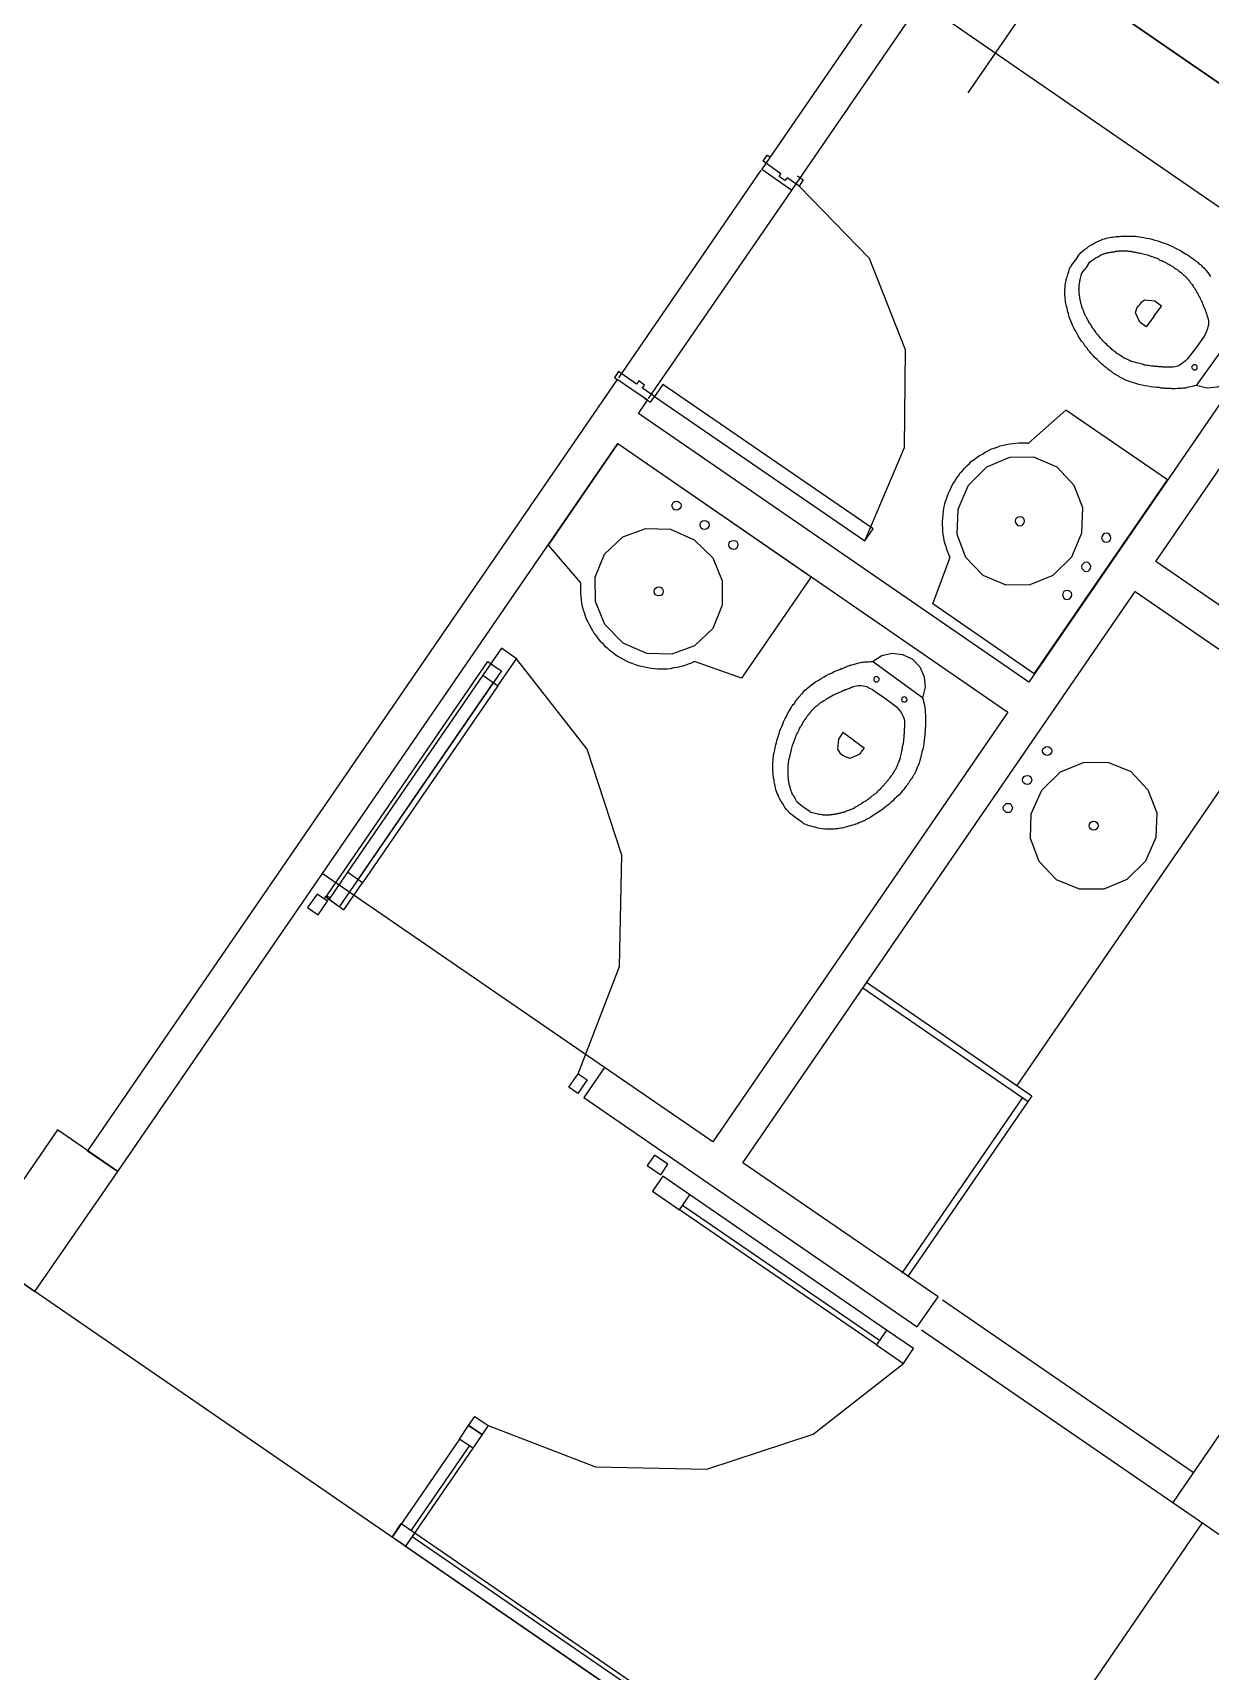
# Model space of a CAD drawing. Header units: metres. Extents: x 2 to 323, y -2 to 254.
# Drawn here: x 102.551 to 105.782, y 178.257 to 182.752 of the extents above; entities that cross this region are included whole.
import ezdxf

# ---------------------------------------------------------------- set-up
doc = ezdxf.new("R2010")
doc.units = ezdxf.units.M
for name, color, linetype in [('0-CARPINTERIA', 7, 'Continuous'), ('0-EST CORTE', 7, 'Continuous'), ('0-MUROS EXISTENTES', 7, 'Continuous'), ('0-PROYECCIONES', 7, 'Continuous'), ('0-VISTA-005', 7, 'Continuous'), ('0-VISTA-010', 7, 'Continuous'), ('0-VISTA-015', 7, 'Continuous'), ('00', 7, 'Continuous')]:
    doc.layers.add(name, color=color, linetype=linetype)

msp = doc.modelspace()

# ---------------------------------------------------------------- linework, layer by layer
for points in [[(90.081, 187.875), (92.626, 191.576), (90.133, 193.29), (91.317, 195.013), (91.284, 195.036), (92.944, 197.45), (114.105, 182.904), (129.398, 176.048), (129.431, 176.025), (122.372, 165.757), (107.621, 175.897), (107.584, 175.843), (94.976, 184.51), (90.081, 187.875)], [(90.081, 187.875), (92.626, 191.576), (90.133, 193.29), (91.317, 195.013), (91.284, 195.036), (92.944, 197.45), (114.105, 182.904), (129.398, 176.048), (129.431, 176.025), (122.372, 165.757), (107.621, 175.897), (107.584, 175.843), (94.976, 184.51), (90.081, 187.875)], [(104.257, 181.754), (104.834, 181.358), (104.857, 181.391), (104.28, 181.787), (104.257, 181.754)], [(104.257, 181.754), (104.834, 181.358), (104.857, 181.391), (104.28, 181.787), (104.257, 181.754)], [(104.257, 181.754), (104.834, 181.358), (104.857, 181.391), (104.28, 181.787), (104.257, 181.754)]]:
    msp.add_lwpolyline(points, close=True)
for points in [[(104.649, 182.359), (104.665, 182.348), (104.654, 182.331), (104.621, 182.354), (104.615, 182.346), (104.599, 182.357), (104.604, 182.365), (104.555, 182.399), (104.566, 182.416), (104.575, 182.41)], [(104.649, 182.359), (104.665, 182.348), (104.654, 182.331), (104.621, 182.354), (104.615, 182.346), (104.599, 182.357), (104.604, 182.365), (104.555, 182.399), (104.566, 182.416), (104.575, 182.41)], [(104.649, 182.359), (104.665, 182.348), (104.654, 182.331), (104.621, 182.354), (104.615, 182.346), (104.599, 182.357), (104.604, 182.365), (104.555, 182.399), (104.566, 182.416), (104.575, 182.41)], [(105.744, 181.784), (105.738, 181.783), (105.733, 181.781), (105.728, 181.78), (105.722, 181.779), (105.719, 181.778), (105.715, 181.777), (105.712, 181.777), (105.708, 181.777), (105.703, 181.776), (105.697, 181.776), (105.692, 181.776), (105.686, 181.775), (105.686, 181.775), (105.685, 181.775), (105.684, 181.775), (105.684, 181.775), (105.68, 181.775), (105.677, 181.775), (105.674, 181.776), (105.671, 181.776), (105.668, 181.776), (105.665, 181.776), (105.662, 181.776), (105.659, 181.776), (105.658, 181.776), (105.657, 181.776), (105.656, 181.777), (105.655, 181.777), (105.652, 181.777), (105.649, 181.777), (105.646, 181.777), (105.643, 181.778), (105.635, 181.778), (105.627, 181.779), (105.619, 181.78), (105.611, 181.782), (105.603, 181.783), (105.594, 181.785), (105.586, 181.787), (105.578, 181.789), (105.571, 181.791), (105.565, 181.793), (105.558, 181.796), (105.552, 181.798), (105.547, 181.8), (105.543, 181.802), (105.538, 181.805), (105.534, 181.807), (105.532, 181.808), (105.529, 181.81), (105.527, 181.811), (105.525, 181.812), (105.524, 181.813), (105.523, 181.814), (105.522, 181.814), (105.52, 181.815), (105.519, 181.816), (105.517, 181.817), (105.516, 181.818), (105.514, 181.82), (105.511, 181.822), (105.507, 181.824), (105.504, 181.827), (105.501, 181.829), (105.497, 181.832), (105.492, 181.836), (105.488, 181.84), (105.484, 181.843), (105.478, 181.849), (105.472, 181.855), (105.466, 181.86), (105.461, 181.866), (105.456, 181.871), (105.452, 181.876), (105.447, 181.881), (105.443, 181.887), (105.438, 181.893), (105.434, 181.9), (105.429, 181.906), (105.424, 181.913), (105.42, 181.92), (105.417, 181.926), (105.413, 181.933), (105.409, 181.939), (105.407, 181.944), (105.404, 181.949), (105.402, 181.954), (105.4, 181.959), (105.399, 181.963), (105.397, 181.967), (105.395, 181.972), (105.394, 181.976), (105.393, 181.981), (105.391, 181.986), (105.39, 181.991), (105.389, 181.996), (105.388, 182.001), (105.387, 182.005), (105.386, 182.009), (105.385, 182.013), (105.385, 182.018), (105.384, 182.022), (105.384, 182.027), (105.383, 182.031), (105.383, 182.037), (105.383, 182.042), (105.383, 182.047), (105.384, 182.052), (105.384, 182.059), (105.385, 182.065), (105.387, 182.072), (105.388, 182.078), (105.39, 182.084), (105.392, 182.091), (105.394, 182.097), (105.396, 182.104), (105.397, 182.107), (105.399, 182.11), (105.401, 182.112), (105.402, 182.115), (105.413, 182.129), (105.423, 182.144), (105.425, 182.146), (105.427, 182.149), (105.43, 182.151), (105.432, 182.153), (105.437, 182.157), (105.443, 182.161), (105.448, 182.165), (105.454, 182.169), (105.46, 182.172), (105.465, 182.175), (105.471, 182.178), (105.477, 182.181), (105.482, 182.183), (105.487, 182.185), (105.492, 182.186), (105.497, 182.188), (105.501, 182.189), (105.506, 182.19), (105.51, 182.191), (105.515, 182.191), (105.519, 182.192), (105.523, 182.193), (105.527, 182.193), (105.532, 182.193), (105.537, 182.194), (105.542, 182.194), (105.547, 182.194), (105.553, 182.194), (105.557, 182.194), (105.562, 182.194), (105.567, 182.194), (105.571, 182.194), (105.577, 182.194), (105.582, 182.193), (105.587, 182.192), (105.593, 182.191), (105.6, 182.19), (105.607, 182.188), (105.615, 182.187), (105.622, 182.185), (105.63, 182.183), (105.638, 182.181), (105.645, 182.178), (105.653, 182.175), (105.659, 182.173), (105.666, 182.171), (105.672, 182.168), (105.678, 182.165), (105.685, 182.162), (105.692, 182.158), (105.7, 182.154), (105.707, 182.15), (105.711, 182.147), (105.716, 182.144), (105.721, 182.141), (105.726, 182.138), (105.729, 182.136), (105.732, 182.133), (105.735, 182.131), (105.739, 182.129), (105.74, 182.128), (105.742, 182.126), (105.743, 182.125), (105.745, 182.124), (105.746, 182.123), (105.747, 182.122), (105.748, 182.121), (105.749, 182.121), (105.751, 182.119), (105.753, 182.117), (105.755, 182.116), (105.757, 182.114), (105.76, 182.11), (105.764, 182.107), (105.767, 182.103), (105.771, 182.099), (105.775, 182.094), (105.779, 182.088), (105.783, 182.083)], [(105.843, 181.921), (105.859, 181.896), (105.866, 181.868), (105.863, 181.839), (105.85, 181.812), (105.828, 181.791), (105.802, 181.779), (105.773, 181.777), (105.744, 181.784)], [(104.23, 181.749), (104.246, 181.738), (104.257, 181.754), (104.224, 181.777), (104.23, 181.785), (104.214, 181.797), (104.208, 181.788), (104.158, 181.822), (104.147, 181.806), (104.155, 181.8)], [(104.23, 181.749), (104.246, 181.738), (104.257, 181.754), (104.224, 181.777), (104.23, 181.785), (104.214, 181.797), (104.208, 181.788), (104.158, 181.822), (104.147, 181.806), (104.155, 181.8)], [(104.23, 181.749), (104.246, 181.738), (104.257, 181.754), (104.224, 181.777), (104.23, 181.785), (104.214, 181.797), (104.208, 181.788), (104.158, 181.822), (104.147, 181.806), (104.155, 181.8)], [(104.855, 181.027), (104.881, 181.043), (104.909, 181.05), (104.938, 181.046), (104.965, 181.033), (104.985, 181.012), (104.997, 180.985), (105, 180.956), (104.992, 180.927)], [(104.992, 180.927), (104.994, 180.922), (104.995, 180.917), (104.997, 180.911), (104.998, 180.906), (104.999, 180.902), (104.999, 180.899), (105, 180.895), (105, 180.892), (105, 180.886), (105.001, 180.881), (105.001, 180.875), (105.001, 180.87), (105.001, 180.869), (105.001, 180.869), (105.001, 180.868), (105.001, 180.867), (105.001, 180.864), (105.001, 180.861), (105.001, 180.858), (105.001, 180.854), (105.001, 180.851), (105.001, 180.848), (105, 180.845), (105, 180.842), (105, 180.841), (105, 180.84), (105, 180.839), (105, 180.838), (105, 180.835), (104.999, 180.832), (104.999, 180.829), (104.999, 180.826), (104.998, 180.818), (104.997, 180.81), (104.996, 180.802), (104.995, 180.795), (104.993, 180.786), (104.991, 180.778), (104.989, 180.77), (104.987, 180.762), (104.985, 180.755), (104.983, 180.748), (104.981, 180.742), (104.978, 180.736), (104.976, 180.731), (104.974, 180.726), (104.972, 180.722), (104.97, 180.717), (104.968, 180.715), (104.967, 180.713), (104.966, 180.711), (104.964, 180.708), (104.964, 180.707), (104.963, 180.706), (104.962, 180.705), (104.961, 180.704), (104.96, 180.702), (104.959, 180.701), (104.958, 180.699), (104.957, 180.698), (104.955, 180.694), (104.952, 180.691), (104.95, 180.688), (104.948, 180.685), (104.944, 180.68), (104.941, 180.676), (104.937, 180.671), (104.933, 180.667), (104.928, 180.661), (104.922, 180.656), (104.916, 180.65), (104.91, 180.644), (104.906, 180.64), (104.9, 180.635), (104.895, 180.631), (104.89, 180.627), (104.884, 180.622), (104.877, 180.617), (104.87, 180.613), (104.863, 180.608), (104.857, 180.604), (104.851, 180.6), (104.844, 180.596), (104.837, 180.593), (104.833, 180.59), (104.828, 180.588), (104.823, 180.586), (104.818, 180.584), (104.814, 180.582), (104.809, 180.581), (104.805, 180.579), (104.8, 180.578), (104.795, 180.576), (104.79, 180.575), (104.785, 180.573), (104.78, 180.572), (104.776, 180.571), (104.772, 180.57), (104.768, 180.57), (104.763, 180.569), (104.759, 180.568), (104.754, 180.568), (104.75, 180.567), (104.745, 180.567), (104.74, 180.567), (104.735, 180.567), (104.73, 180.567), (104.724, 180.567), (104.718, 180.568), (104.711, 180.569), (104.705, 180.57), (104.699, 180.572), (104.692, 180.573), (104.686, 180.575), (104.679, 180.577), (104.673, 180.58), (104.67, 180.581), (104.667, 180.582), (104.664, 180.584), (104.662, 180.586), (104.647, 180.596), (104.633, 180.607), (104.63, 180.609), (104.628, 180.611), (104.626, 180.613), (104.624, 180.616), (104.619, 180.621), (104.615, 180.626), (104.612, 180.632), (104.608, 180.638), (104.605, 180.643), (104.601, 180.649), (104.598, 180.655), (104.596, 180.661), (104.594, 180.665), (104.592, 180.67), (104.59, 180.675), (104.589, 180.68), (104.588, 180.685), (104.587, 180.689), (104.586, 180.694), (104.585, 180.698), (104.585, 180.702), (104.584, 180.707), (104.584, 180.711), (104.583, 180.715), (104.583, 180.72), (104.582, 180.726), (104.582, 180.731), (104.582, 180.736), (104.582, 180.741), (104.582, 180.745), (104.582, 180.75), (104.583, 180.755), (104.583, 180.76), (104.584, 180.765), (104.584, 180.771), (104.585, 180.776), (104.587, 180.784), (104.588, 180.791), (104.59, 180.798), (104.592, 180.805), (104.594, 180.813), (104.596, 180.821), (104.599, 180.829), (104.601, 180.837), (104.604, 180.843), (104.606, 180.849), (104.609, 180.855), (104.611, 180.861), (104.615, 180.869), (104.619, 180.876), (104.622, 180.883), (104.626, 180.89), (104.629, 180.895), (104.632, 180.9), (104.635, 180.905), (104.638, 180.909), (104.641, 180.912), (104.643, 180.916), (104.645, 180.919), (104.648, 180.922), (104.649, 180.924), (104.65, 180.925), (104.651, 180.927), (104.653, 180.928), (104.653, 180.929), (104.654, 180.93), (104.655, 180.931), (104.656, 180.932), (104.658, 180.934), (104.659, 180.936), (104.661, 180.938), (104.663, 180.94), (104.666, 180.944), (104.67, 180.948), (104.674, 180.951), (104.677, 180.954), (104.683, 180.959), (104.688, 180.963), (104.694, 180.967), (104.699, 180.971), (104.706, 180.975), (104.714, 180.98), (104.721, 180.984), (104.728, 180.988), (104.735, 180.992), (104.743, 180.995), (104.75, 180.999), (104.757, 181.002), (104.76, 181.003), (104.763, 181.004), (104.766, 181.005), (104.768, 181.007), (104.769, 181.007), (104.77, 181.007), (104.771, 181.008), (104.772, 181.008), (104.775, 181.009), (104.778, 181.01), (104.78, 181.011), (104.783, 181.012), (104.786, 181.014), (104.789, 181.015), (104.792, 181.016), (104.795, 181.017), (104.796, 181.017), (104.797, 181.017), (104.797, 181.017), (104.798, 181.018), (104.803, 181.019), (104.809, 181.02), (104.814, 181.022), (104.819, 181.023), (104.823, 181.024), (104.826, 181.025), (104.83, 181.025), (104.833, 181.026), (104.839, 181.026), (104.844, 181.026), (104.85, 181.027), (104.855, 181.027)]]:
    msp.add_lwpolyline(points)
at = {"layer": '0-CARPINTERIA'}
for p, q in [((104.894, 179.193), (104.354, 179.564)), ((104.894, 179.193), (104.354, 179.564)), ((104.894, 179.193), (104.354, 179.564)), ((104.866, 179.152), (104.326, 179.523)), ((104.866, 179.152), (104.326, 179.523)), ((104.866, 179.152), (104.326, 179.523)), ((103.722, 178.894), (103.537, 178.625)), ((103.722, 178.894), (103.537, 178.625)), ((103.722, 178.894), (103.537, 178.625)), ((103.759, 178.869), (103.574, 178.6)), ((103.759, 178.869), (103.574, 178.6)), ((103.759, 178.869), (103.574, 178.6)), ((103.749, 178.876), (103.589, 178.644)), ((103.749, 178.876), (103.589, 178.644)), ((103.749, 178.876), (103.589, 178.644)), ((103.592, 178.627), (104.834, 177.773)), ((103.592, 178.627), (104.834, 177.773)), ((103.592, 178.627), (104.834, 177.773)), ((103.599, 178.637), (104.841, 177.784)), ((103.599, 178.637), (104.841, 177.784)), ((103.599, 178.637), (104.841, 177.784)), ((103.574, 178.6), (104.815, 177.747)), ((103.574, 178.6), (104.815, 177.747)), ((103.574, 178.6), (104.815, 177.747))]:
    msp.add_line(p, q, dxfattribs=at)
at = {"layer": '0-EST CORTE'}
msp.add_lwpolyline([(102.392, 179.412), (102.557, 179.299), (102.784, 179.628), (102.619, 179.742), (102.392, 179.412)], close=True, dxfattribs=at)
msp.add_lwpolyline([(102.392, 179.412), (102.557, 179.299), (102.784, 179.628), (102.619, 179.742), (102.392, 179.412)], close=True, dxfattribs=at)
at = {"layer": '0-MUROS EXISTENTES'}
for points in [[(107.713, 176.031), (107.812, 175.963), (110.273, 179.543), (94.851, 190.145), (94.681, 189.898), (99.953, 186.274)], [(107.713, 176.031), (107.812, 175.963), (110.273, 179.543), (94.851, 190.145), (94.681, 189.898), (99.953, 186.274)], [(107.713, 176.031), (107.812, 175.963), (110.273, 179.543), (94.851, 190.145), (94.681, 189.898), (99.953, 186.274)], [(97.839, 183.027), (99.41, 185.312), (100.007, 184.901), (100.064, 184.984), (99.466, 185.394), (100.033, 186.218), (102.423, 184.576), (100.229, 181.385), (100.312, 181.328), (102.516, 184.535), (104.906, 182.893), (104.552, 182.377), (104.634, 182.32), (104.989, 182.836)], [(97.839, 183.027), (99.41, 185.312), (100.007, 184.901), (100.064, 184.984), (99.466, 185.394), (100.033, 186.218), (102.423, 184.576), (100.229, 181.385), (100.312, 181.328), (102.516, 184.535), (104.906, 182.893), (104.552, 182.377), (104.634, 182.32), (104.989, 182.836)], [(97.839, 183.027), (99.41, 185.312), (100.007, 184.901), (100.064, 184.984), (99.466, 185.394), (100.033, 186.218), (102.423, 184.576), (100.229, 181.385), (100.312, 181.328), (102.516, 184.535), (104.906, 182.893), (104.552, 182.377), (104.634, 182.32), (104.989, 182.836)], [(104.989, 182.836), (106.06, 182.099), (105.284, 180.97), (104.213, 181.707), (104.238, 181.744), (104.155, 181.8), (102.701, 179.685), (102.784, 179.628), (104.156, 181.625), (105.227, 180.888), (104.417, 179.709), (104.12, 179.913), (104.063, 179.831), (104.978, 179.202), (105.035, 179.284), (104.499, 179.652), (105.576, 181.219), (106.235, 180.766), (106.292, 180.848), (105.633, 181.301)], [(104.989, 182.836), (106.06, 182.099), (105.284, 180.97), (104.213, 181.707), (104.238, 181.744), (104.155, 181.8), (102.701, 179.685), (102.784, 179.628), (104.156, 181.625), (105.227, 180.888), (104.417, 179.709), (104.12, 179.913), (104.063, 179.831), (104.978, 179.202), (105.035, 179.284), (104.499, 179.652), (105.576, 181.219), (106.235, 180.766), (106.292, 180.848), (105.633, 181.301)], [(104.989, 182.836), (106.06, 182.099), (105.284, 180.97), (104.213, 181.707), (104.238, 181.744), (104.155, 181.8), (102.701, 179.685), (102.784, 179.628), (104.156, 181.625), (105.227, 180.888), (104.417, 179.709), (104.12, 179.913), (104.063, 179.831), (104.978, 179.202), (105.035, 179.284), (104.499, 179.652), (105.576, 181.219), (106.235, 180.766), (106.292, 180.848), (105.633, 181.301)], [(105.633, 181.301), (106.142, 182.043), (107.378, 181.193), (105.679, 178.72), (106.503, 178.154), (106.827, 178.626), (106.745, 178.683)], [(105.633, 181.301), (106.142, 182.043), (107.378, 181.193), (105.679, 178.72), (106.503, 178.154), (106.827, 178.626), (106.745, 178.683)], [(105.633, 181.301), (106.142, 182.043), (107.378, 181.193), (105.679, 178.72), (106.503, 178.154), (106.827, 178.626), (106.745, 178.683)]]:
    msp.add_lwpolyline(points, dxfattribs=at)
at = {"layer": '0-PROYECCIONES'}
for p, q in [((104.159, 181.805), (104.55, 182.375)), ((104.159, 181.805), (104.55, 182.375)), ((104.159, 181.805), (104.55, 182.375)), ((104.241, 181.748), (104.633, 182.318)), ((104.241, 181.748), (104.633, 182.318)), ((104.241, 181.748), (104.633, 182.318)), ((104.12, 179.913), (103.345, 180.445)), ((104.12, 179.913), (103.345, 180.445)), ((104.12, 179.913), (103.345, 180.445)), ((105.047, 179.276), (105.735, 178.803)), ((105.047, 179.276), (105.735, 178.803)), ((105.047, 179.276), (105.735, 178.803)), ((104.99, 179.194), (105.679, 178.72)), ((104.99, 179.194), (105.679, 178.72)), ((104.99, 179.194), (105.679, 178.72)), ((105.256, 177.929), (105.761, 178.664)), ((105.256, 177.929), (105.761, 178.664)), ((105.256, 177.929), (105.761, 178.664))]:
    msp.add_line(p, q, dxfattribs=at)
for points in [[(92.522, 191.745), (110.273, 179.543), (106.958, 174.72), (89.207, 186.923), (92.522, 191.745)], [(92.522, 191.745), (110.273, 179.543), (106.958, 174.72), (89.207, 186.923), (92.522, 191.745)], [(103.8, 181.027), (103.825, 181.009), (103.825, 181.009), (103.837, 181.001), (103.47, 180.468), (103.392, 180.354), (103.366, 180.372), (103.366, 180.372), (103.355, 180.38), (103.433, 180.493), (103.8, 181.027)], [(103.8, 181.027), (103.825, 181.009), (103.825, 181.009), (103.837, 181.001), (103.47, 180.468), (103.392, 180.354), (103.366, 180.372), (103.366, 180.372), (103.355, 180.38), (103.433, 180.493), (103.8, 181.027)], [(103.8, 181.027), (103.825, 181.009), (103.825, 181.009), (103.837, 181.001), (103.47, 180.468), (103.392, 180.354), (103.366, 180.372), (103.366, 180.372), (103.355, 180.38), (103.433, 180.493), (103.8, 181.027)]]:
    msp.add_lwpolyline(points, close=True, dxfattribs=at)
at = {"layer": '0-VISTA-005'}
for p, q in [((105.43, 183.042), (105.117, 182.587)), ((105.386, 181.716), (105.283, 181.626)), ((105.665, 181.525), (105.386, 181.716)), ((104.156, 181.625), (103.965, 181.346)), ((104.156, 181.625), (104.687, 181.259)), ((104.345, 181.495), (104.501, 181.387)), ((105.299, 180.993), (105.665, 181.525)), ((103.965, 181.346), (104.054, 181.243)), ((105.021, 181.185), (105.068, 181.313)), ((105.429, 181.182), (105.537, 181.339)), ((104.687, 181.259), (104.496, 180.981)), ((105.299, 180.993), (105.021, 181.185)), ((104.496, 180.981), (104.367, 181.027)), ((103.786, 180.989), (103.415, 180.449)), ((103.786, 180.989), (103.415, 180.449)), ((103.786, 180.989), (103.415, 180.449)), ((103.827, 180.96), (103.456, 180.42)), ((103.827, 180.96), (103.456, 180.42)), ((103.827, 180.96), (103.456, 180.42)), ((105.989, 180.938), (105.251, 179.864))]:
    msp.add_line(p, q, dxfattribs=at)
for points in [[(105.068, 181.313), (105.066, 181.318), (105.064, 181.323), (105.062, 181.327), (105.06, 181.332), (105.057, 181.341), (105.055, 181.349), (105.052, 181.358), (105.051, 181.367), (105.049, 181.375), (105.048, 181.384), (105.048, 181.393), (105.047, 181.402), (105.047, 181.411), (105.048, 181.42), (105.049, 181.429), (105.05, 181.438), (105.051, 181.447), (105.053, 181.455), (105.055, 181.464), (105.058, 181.473), (105.061, 181.481), (105.064, 181.489), (105.068, 181.498), (105.072, 181.506), (105.076, 181.514), (105.081, 181.521), (105.085, 181.529), (105.091, 181.536), (105.096, 181.544), (105.102, 181.55), (105.108, 181.557), (105.114, 181.564), (105.121, 181.57), (105.127, 181.576), (105.134, 181.581), (105.142, 181.587), (105.149, 181.592), (105.157, 181.596), (105.164, 181.601), (105.172, 181.605), (105.18, 181.609), (105.189, 181.612), (105.197, 181.615), (105.206, 181.618), (105.214, 181.62), (105.223, 181.622), (105.232, 181.624), (105.24, 181.625), (105.249, 181.626), (105.258, 181.627), (105.267, 181.627), (105.276, 181.627), (105.278, 181.627), (105.279, 181.627), (105.281, 181.626), (105.283, 181.626)], [(104.054, 181.243), (104.054, 181.237), (104.054, 181.232), (104.054, 181.227), (104.054, 181.222), (104.054, 181.213), (104.055, 181.204), (104.056, 181.196), (104.057, 181.187), (104.059, 181.178), (104.061, 181.169), (104.064, 181.161), (104.067, 181.152), (104.07, 181.144), (104.074, 181.136), (104.078, 181.128), (104.082, 181.12), (104.087, 181.112), (104.091, 181.105), (104.097, 181.097), (104.102, 181.09), (104.108, 181.083), (104.114, 181.077), (104.12, 181.07), (104.127, 181.064), (104.134, 181.058), (104.141, 181.053), (104.148, 181.047), (104.155, 181.042), (104.163, 181.038), (104.171, 181.033), (104.179, 181.029), (104.187, 181.025), (104.195, 181.022), (104.204, 181.019), (104.212, 181.016), (104.221, 181.014), (104.23, 181.012), (104.239, 181.01), (104.248, 181.009), (104.256, 181.008), (104.265, 181.007), (104.274, 181.007), (104.283, 181.007), (104.292, 181.007), (104.301, 181.008), (104.31, 181.01), (104.319, 181.011), (104.327, 181.013), (104.336, 181.015), (104.344, 181.018), (104.353, 181.021), (104.361, 181.024), (104.363, 181.025), (104.364, 181.026), (104.366, 181.027), (104.367, 181.027)], [(104.048, 179.896), (104.161, 180.19), (104.167, 180.496), (104.072, 180.786), (103.878, 181.034)], [(104.048, 179.896), (104.161, 180.19), (104.167, 180.496), (104.072, 180.786), (103.878, 181.034)], [(104.048, 179.896), (104.161, 180.19), (104.167, 180.496), (104.072, 180.786), (103.878, 181.034)], [(103.801, 178.931), (104.095, 178.818), (104.401, 178.811), (104.692, 178.907), (104.94, 179.101)], [(103.801, 178.931), (104.095, 178.818), (104.401, 178.811), (104.692, 178.907), (104.94, 179.101)], [(103.801, 178.931), (104.095, 178.818), (104.401, 178.811), (104.692, 178.907), (104.94, 179.101)]]:
    msp.add_lwpolyline(points, dxfattribs=at)
for points in [[(105.362, 181.56), (105.298, 181.587), (105.231, 181.586), (105.168, 181.56), (105.118, 181.51), (105.089, 181.444), (105.087, 181.376), (105.11, 181.313), (105.158, 181.264), (105.221, 181.237), (105.288, 181.238), (105.351, 181.264), (105.402, 181.314), (105.43, 181.38), (105.432, 181.448), (105.409, 181.51), (105.362, 181.56)], [(104.33, 181.454), (104.329, 181.45), (104.326, 181.446), (104.322, 181.443), (104.317, 181.442), (104.312, 181.443), (104.308, 181.446), (104.306, 181.45), (104.305, 181.454), (104.306, 181.459), (104.308, 181.463), (104.312, 181.466), (104.317, 181.467), (104.322, 181.466), (104.326, 181.463), (104.329, 181.459), (104.33, 181.454)], [(104.407, 181.402), (104.406, 181.397), (104.403, 181.393), (104.399, 181.39), (104.394, 181.389), (104.389, 181.39), (104.385, 181.393), (104.383, 181.397), (104.382, 181.402), (104.383, 181.406), (104.385, 181.41), (104.389, 181.413), (104.394, 181.414), (104.399, 181.413), (104.403, 181.41), (104.406, 181.406), (104.407, 181.402)], [(105.247, 181.412), (105.248, 181.407), (105.251, 181.403), (105.255, 181.4), (105.26, 181.399), (105.265, 181.4), (105.268, 181.403), (105.271, 181.407), (105.272, 181.412), (105.271, 181.417), (105.268, 181.421), (105.265, 181.423), (105.26, 181.424), (105.255, 181.423), (105.251, 181.421), (105.248, 181.417), (105.247, 181.412)], [(104.417, 181.117), (104.367, 181.07), (104.305, 181.047), (104.236, 181.049), (104.171, 181.077), (104.121, 181.128), (104.095, 181.191), (104.094, 181.258), (104.12, 181.321), (104.17, 181.369), (104.233, 181.392), (104.301, 181.39), (104.366, 181.361), (104.417, 181.311), (104.443, 181.248), (104.443, 181.181), (104.417, 181.117)], [(104.486, 181.347), (104.485, 181.342), (104.483, 181.338), (104.479, 181.335), (104.474, 181.334), (104.469, 181.335), (104.465, 181.338), (104.462, 181.342), (104.461, 181.347), (104.462, 181.352), (104.465, 181.356), (104.469, 181.358), (104.474, 181.359), (104.479, 181.358), (104.483, 181.356), (104.485, 181.352), (104.486, 181.347)], [(105.484, 181.366), (105.485, 181.361), (105.488, 181.357), (105.492, 181.355), (105.497, 181.354), (105.502, 181.355), (105.506, 181.357), (105.508, 181.361), (105.509, 181.366), (105.508, 181.371), (105.506, 181.375), (105.502, 181.378), (105.497, 181.379), (105.492, 181.378), (105.488, 181.375), (105.485, 181.371), (105.484, 181.366)], [(105.429, 181.287), (105.43, 181.282), (105.433, 181.278), (105.437, 181.275), (105.442, 181.274), (105.447, 181.275), (105.451, 181.278), (105.453, 181.282), (105.454, 181.287), (105.453, 181.291), (105.451, 181.295), (105.447, 181.298), (105.442, 181.299), (105.437, 181.298), (105.433, 181.295), (105.43, 181.291), (105.429, 181.287)], [(104.281, 181.219), (104.28, 181.214), (104.278, 181.21), (104.274, 181.208), (104.269, 181.207), (104.264, 181.208), (104.26, 181.21), (104.257, 181.214), (104.256, 181.219), (104.257, 181.224), (104.26, 181.228), (104.264, 181.231), (104.269, 181.232), (104.274, 181.231), (104.278, 181.228), (104.28, 181.224), (104.281, 181.219)], [(105.377, 181.21), (105.378, 181.205), (105.38, 181.201), (105.384, 181.198), (105.389, 181.197), (105.394, 181.198), (105.398, 181.201), (105.401, 181.205), (105.402, 181.21), (105.401, 181.215), (105.398, 181.219), (105.394, 181.221), (105.389, 181.222), (105.384, 181.221), (105.38, 181.219), (105.378, 181.215), (105.377, 181.21)], [(105.347, 180.782), (105.346, 180.777), (105.343, 180.773), (105.339, 180.77), (105.335, 180.769), (105.33, 180.77), (105.326, 180.773), (105.323, 180.777), (105.322, 180.782), (105.323, 180.786), (105.326, 180.79), (105.33, 180.793), (105.335, 180.794), (105.339, 180.793), (105.343, 180.79), (105.346, 180.786), (105.347, 180.782)], [(105.36, 180.428), (105.313, 180.478), (105.289, 180.541), (105.291, 180.609), (105.32, 180.674), (105.371, 180.724), (105.434, 180.75), (105.501, 180.751), (105.564, 180.725), (105.611, 180.675), (105.635, 180.612), (105.633, 180.544), (105.604, 180.479), (105.553, 180.429), (105.49, 180.402), (105.423, 180.402), (105.36, 180.428)], [(105.292, 180.702), (105.291, 180.697), (105.289, 180.693), (105.285, 180.69), (105.28, 180.689), (105.275, 180.69), (105.271, 180.693), (105.268, 180.697), (105.267, 180.702), (105.268, 180.707), (105.271, 180.711), (105.275, 180.713), (105.28, 180.714), (105.285, 180.713), (105.289, 180.711), (105.291, 180.707), (105.292, 180.702)], [(105.239, 180.625), (105.238, 180.62), (105.236, 180.616), (105.232, 180.613), (105.227, 180.613), (105.222, 180.613), (105.218, 180.616), (105.215, 180.62), (105.214, 180.625), (105.215, 180.63), (105.218, 180.634), (105.222, 180.637), (105.227, 180.637), (105.232, 180.637), (105.236, 180.634), (105.238, 180.63), (105.239, 180.625)], [(105.475, 180.576), (105.474, 180.572), (105.471, 180.568), (105.467, 180.565), (105.462, 180.564), (105.457, 180.565), (105.453, 180.568), (105.451, 180.572), (105.45, 180.576), (105.451, 180.581), (105.453, 180.585), (105.457, 180.588), (105.462, 180.589), (105.467, 180.588), (105.471, 180.585), (105.474, 180.581), (105.475, 180.576)]]:
    msp.add_lwpolyline(points, close=True, dxfattribs=at)
at = {"layer": '0-VISTA-010'}
for p, q in [((103.814, 180.969), (103.443, 180.429)), ((103.814, 180.969), (103.443, 180.429)), ((103.814, 180.969), (103.443, 180.429)), ((104.874, 179.164), (104.334, 179.535)), ((104.874, 179.164), (104.334, 179.535)), ((104.874, 179.164), (104.334, 179.535))]:
    msp.add_line(p, q, dxfattribs=at)
for points in [[(103.827, 180.96), (103.878, 181.034), (103.837, 181.063), (103.786, 180.989), (103.827, 180.96)], [(103.827, 180.96), (103.878, 181.034), (103.837, 181.063), (103.786, 180.989), (103.827, 180.96)], [(103.827, 180.96), (103.878, 181.034), (103.837, 181.063), (103.786, 180.989), (103.827, 180.96)], [(103.405, 180.346), (103.456, 180.42), (103.415, 180.449), (103.364, 180.375), (103.405, 180.346)], [(103.405, 180.346), (103.456, 180.42), (103.415, 180.449), (103.364, 180.375), (103.405, 180.346)], [(103.405, 180.346), (103.456, 180.42), (103.415, 180.449), (103.364, 180.375), (103.405, 180.346)], [(103.305, 180.352), (103.334, 180.332), (103.36, 180.369), (103.331, 180.389), (103.305, 180.352)], [(103.305, 180.352), (103.334, 180.332), (103.36, 180.369), (103.331, 180.389), (103.305, 180.352)], [(103.305, 180.352), (103.334, 180.332), (103.36, 180.369), (103.331, 180.389), (103.305, 180.352)], [(103.364, 180.377), (103.364, 180.375), (103.362, 180.373), (103.36, 180.372), (103.358, 180.371), (103.356, 180.372), (103.354, 180.373), (103.353, 180.375), (103.352, 180.377), (103.353, 180.38), (103.354, 180.382), (103.356, 180.383), (103.358, 180.383), (103.36, 180.383), (103.362, 180.382), (103.364, 180.38), (103.364, 180.377)], [(103.364, 180.377), (103.364, 180.375), (103.362, 180.373), (103.36, 180.372), (103.358, 180.371), (103.356, 180.372), (103.354, 180.373), (103.353, 180.375), (103.352, 180.377), (103.353, 180.38), (103.354, 180.382), (103.356, 180.383), (103.358, 180.383), (103.36, 180.383), (103.362, 180.382), (103.364, 180.38), (103.364, 180.377)], [(103.364, 180.377), (103.364, 180.375), (103.362, 180.373), (103.36, 180.372), (103.358, 180.371), (103.356, 180.372), (103.354, 180.373), (103.353, 180.375), (103.352, 180.377), (103.353, 180.38), (103.354, 180.382), (103.356, 180.383), (103.358, 180.383), (103.36, 180.383), (103.362, 180.382), (103.364, 180.38), (103.364, 180.377)], [(104.047, 179.842), (104.022, 179.859), (104.048, 179.896), (104.072, 179.879), (104.047, 179.842)], [(104.047, 179.842), (104.022, 179.859), (104.048, 179.896), (104.072, 179.879), (104.047, 179.842)], [(104.047, 179.842), (104.022, 179.859), (104.048, 179.896), (104.072, 179.879), (104.047, 179.842)], [(104.257, 179.673), (104.237, 179.644), (104.274, 179.619), (104.294, 179.648), (104.257, 179.673)], [(104.257, 179.673), (104.237, 179.644), (104.274, 179.619), (104.294, 179.648), (104.257, 179.673)], [(104.257, 179.673), (104.237, 179.644), (104.274, 179.619), (104.294, 179.648), (104.257, 179.673)], [(104.252, 179.574), (104.326, 179.523), (104.354, 179.564), (104.28, 179.615), (104.252, 179.574)], [(104.252, 179.574), (104.326, 179.523), (104.354, 179.564), (104.28, 179.615), (104.252, 179.574)], [(104.252, 179.574), (104.326, 179.523), (104.354, 179.564), (104.28, 179.615), (104.252, 179.574)], [(104.866, 179.152), (104.94, 179.101), (104.968, 179.142), (104.894, 179.193), (104.866, 179.152)], [(104.866, 179.152), (104.94, 179.101), (104.968, 179.142), (104.894, 179.193), (104.866, 179.152)], [(104.866, 179.152), (104.94, 179.101), (104.968, 179.142), (104.894, 179.193), (104.866, 179.152)], [(103.747, 178.931), (103.784, 178.906), (103.759, 178.869), (103.722, 178.894), (103.747, 178.931)], [(103.747, 178.931), (103.784, 178.906), (103.759, 178.869), (103.722, 178.894), (103.747, 178.931)], [(103.747, 178.931), (103.784, 178.906), (103.759, 178.869), (103.722, 178.894), (103.747, 178.931)], [(103.747, 178.931), (103.764, 178.956), (103.801, 178.931), (103.784, 178.906), (103.747, 178.931)], [(103.747, 178.931), (103.764, 178.956), (103.801, 178.931), (103.784, 178.906), (103.747, 178.931)], [(103.747, 178.931), (103.764, 178.956), (103.801, 178.931), (103.784, 178.906), (103.747, 178.931)]]:
    msp.add_lwpolyline(points, close=True, dxfattribs=at)
msp.add_lwpolyline([(103.562, 178.662), (103.599, 178.637), (103.574, 178.6), (103.537, 178.625), (103.562, 178.662)], dxfattribs=at)
msp.add_lwpolyline([(103.562, 178.662), (103.599, 178.637), (103.574, 178.6), (103.537, 178.625), (103.562, 178.662)], dxfattribs=at)
msp.add_lwpolyline([(103.562, 178.662), (103.599, 178.637), (103.574, 178.6), (103.537, 178.625), (103.562, 178.662)], dxfattribs=at)
at = {"layer": '0-VISTA-015'}
for p, q in [((104.829, 180.132), (105.282, 179.82)), ((104.829, 180.132), (105.282, 179.82)), ((104.829, 180.132), (105.282, 179.82)), ((105.267, 179.831), (104.936, 179.349)), ((105.267, 179.831), (104.936, 179.349)), ((105.267, 179.831), (104.936, 179.349))]:
    msp.add_line(p, q, dxfattribs=at)
msp.add_lwpolyline([(104.839, 180.147), (105.292, 179.835), (104.951, 179.339)], dxfattribs=at)
msp.add_lwpolyline([(104.839, 180.147), (105.292, 179.835), (104.951, 179.339)], dxfattribs=at)
msp.add_lwpolyline([(104.839, 180.147), (105.292, 179.835), (104.951, 179.339)], dxfattribs=at)
at = {"layer": '00'}
for p, q in [((105.627, 181.973), (105.648, 182.002)), ((105.627, 181.973), (105.606, 181.945)), ((105.744, 181.784), (105.843, 181.921)), ((104.992, 180.927), (104.855, 181.027)), ((104.803, 180.811), (104.774, 180.832)), ((104.803, 180.811), (104.832, 180.79))]:
    msp.add_line(p, q, dxfattribs=at)
for points in [[(104.834, 181.358), (104.943, 181.614), (104.946, 181.882), (104.847, 182.132), (104.654, 182.331)], [(104.834, 181.358), (104.943, 181.614), (104.946, 181.882), (104.847, 182.132), (104.654, 182.331)], [(104.834, 181.358), (104.943, 181.614), (104.946, 181.882), (104.847, 182.132), (104.654, 182.331)], [(105.606, 181.945), (105.589, 181.958), (105.577, 181.983), (105.581, 181.996), (105.586, 182.003)], [(105.648, 182.002), (105.63, 182.015), (105.602, 182.018), (105.592, 182.011), (105.586, 182.003)], [(104.774, 180.832), (104.762, 180.814), (104.759, 180.786), (104.766, 180.776), (104.773, 180.77)], [(104.832, 180.79), (104.819, 180.772), (104.793, 180.761), (104.781, 180.765), (104.773, 180.77)]]:
    msp.add_lwpolyline(points, dxfattribs=at)
for points in [[(105.662, 181.834), (105.659, 181.834), (105.656, 181.834), (105.653, 181.834), (105.651, 181.835), (105.651, 181.835), (105.651, 181.835), (105.65, 181.835), (105.65, 181.835), (105.65, 181.835), (105.65, 181.835), (105.65, 181.835), (105.65, 181.835), (105.649, 181.835), (105.648, 181.835), (105.648, 181.835), (105.647, 181.835), (105.647, 181.835), (105.646, 181.835), (105.645, 181.835), (105.645, 181.835), (105.642, 181.835), (105.64, 181.835), (105.638, 181.836), (105.635, 181.836), (105.633, 181.836), (105.63, 181.836), (105.627, 181.837), (105.625, 181.837), (105.621, 181.837), (105.617, 181.838), (105.613, 181.839), (105.609, 181.839), (105.605, 181.84), (105.602, 181.84), (105.599, 181.841), (105.596, 181.842), (105.592, 181.843), (105.588, 181.844), (105.584, 181.845), (105.58, 181.846), (105.577, 181.847), (105.573, 181.848), (105.57, 181.849), (105.567, 181.85), (105.565, 181.851), (105.563, 181.851), (105.561, 181.852), (105.559, 181.853), (105.557, 181.854), (105.555, 181.855), (105.553, 181.856), (105.552, 181.856), (105.551, 181.857), (105.549, 181.858), (105.548, 181.858), (105.547, 181.859), (105.546, 181.859), (105.545, 181.86), (105.543, 181.861), (105.542, 181.862), (105.541, 181.862), (105.541, 181.863), (105.54, 181.863), (105.539, 181.863), (105.539, 181.864), (105.538, 181.864), (105.538, 181.865), (105.537, 181.865), (105.537, 181.865), (105.537, 181.865), (105.537, 181.865), (105.536, 181.865), (105.536, 181.865), (105.536, 181.866), (105.536, 181.866), (105.535, 181.866), (105.535, 181.867), (105.534, 181.867), (105.533, 181.868), (105.532, 181.869), (105.531, 181.869), (105.529, 181.87), (105.528, 181.871), (105.527, 181.872), (105.525, 181.873), (105.523, 181.875), (105.521, 181.876), (105.519, 181.877), (105.518, 181.878), (105.517, 181.879), (105.516, 181.88), (105.515, 181.881), (105.512, 181.883), (105.51, 181.885), (105.508, 181.887), (105.506, 181.889), (105.504, 181.891), (105.501, 181.893), (105.499, 181.895), (105.497, 181.897), (105.494, 181.9), (105.491, 181.903), (105.488, 181.906), (105.485, 181.909), (105.484, 181.911), (105.482, 181.913), (105.48, 181.915), (105.478, 181.917), (105.476, 181.919), (105.475, 181.921), (105.473, 181.923), (105.471, 181.925), (105.469, 181.928), (105.468, 181.93), (105.466, 181.933), (105.464, 181.936), (105.462, 181.939), (105.459, 181.942), (105.457, 181.945), (105.455, 181.949), (105.453, 181.952), (105.451, 181.955), (105.449, 181.958), (105.447, 181.962), (105.446, 181.964), (105.444, 181.966), (105.443, 181.969), (105.442, 181.971), (105.441, 181.973), (105.44, 181.975), (105.439, 181.977), (105.438, 181.979), (105.437, 181.981), (105.436, 181.982), (105.436, 181.984), (105.435, 181.986), (105.435, 181.987), (105.434, 181.989), (105.433, 181.991), (105.433, 181.992), (105.432, 181.994), (105.431, 181.996), (105.431, 181.998), (105.43, 181.999), (105.43, 182.002), (105.429, 182.004), (105.428, 182.006), (105.428, 182.008), (105.427, 182.01), (105.427, 182.012), (105.426, 182.014), (105.426, 182.016), (105.425, 182.018), (105.425, 182.019), (105.425, 182.021), (105.424, 182.022), (105.424, 182.024), (105.424, 182.026), (105.424, 182.027), (105.423, 182.029), (105.423, 182.031), (105.423, 182.033), (105.422, 182.034), (105.422, 182.036), (105.422, 182.038), (105.422, 182.04), (105.422, 182.042), (105.422, 182.043), (105.422, 182.045), (105.422, 182.046), (105.421, 182.047), (105.421, 182.049), (105.422, 182.05), (105.422, 182.052), (105.422, 182.054), (105.422, 182.055), (105.422, 182.057), (105.422, 182.058), (105.422, 182.06), (105.422, 182.061), (105.423, 182.064), (105.424, 182.068), (105.424, 182.071), (105.425, 182.074), (105.426, 182.078), (105.427, 182.082), (105.428, 182.086), (105.429, 182.09), (105.43, 182.091), (105.43, 182.092), (105.431, 182.093), (105.431, 182.094), (105.442, 182.108), (105.452, 182.123), (105.453, 182.123), (105.454, 182.124), (105.454, 182.125), (105.455, 182.126), (105.459, 182.128), (105.462, 182.13), (105.466, 182.133), (105.469, 182.135), (105.472, 182.136), (105.475, 182.138), (105.478, 182.14), (105.481, 182.141), (105.482, 182.142), (105.483, 182.142), (105.485, 182.143), (105.486, 182.144), (105.487, 182.144), (105.489, 182.145), (105.491, 182.145), (105.492, 182.146), (105.493, 182.146), (105.495, 182.147), (105.496, 182.147), (105.497, 182.147), (105.499, 182.148), (105.501, 182.148), (105.503, 182.149), (105.504, 182.149), (105.506, 182.149), (105.508, 182.15), (105.51, 182.15), (105.511, 182.15), (105.513, 182.151), (105.515, 182.151), (105.517, 182.151), (105.518, 182.151), (105.52, 182.151), (105.521, 182.152), (105.523, 182.152), (105.524, 182.152), (105.526, 182.152), (105.528, 182.152), (105.53, 182.152), (105.532, 182.153), (105.535, 182.153), (105.537, 182.153), (105.539, 182.153), (105.542, 182.153), (105.544, 182.153), (105.546, 182.153), (105.547, 182.153), (105.549, 182.153), (105.551, 182.153), (105.553, 182.153), (105.555, 182.153), (105.556, 182.152), (105.558, 182.152), (105.56, 182.152), (105.561, 182.152), (105.563, 182.152), (105.565, 182.152), (105.568, 182.151), (105.57, 182.151), (105.572, 182.151), (105.575, 182.15), (105.578, 182.15), (105.58, 182.149), (105.583, 182.148), (105.587, 182.148), (105.59, 182.147), (105.594, 182.146), (105.598, 182.145), (105.602, 182.144), (105.605, 182.143), (105.609, 182.142), (105.613, 182.141), (105.616, 182.14), (105.619, 182.139), (105.622, 182.138), (105.625, 182.137), (105.627, 182.136), (105.63, 182.135), (105.632, 182.134), (105.635, 182.133), (105.637, 182.132), (105.64, 182.131), (105.642, 182.13), (105.645, 182.128), (105.649, 182.127), (105.652, 182.125), (105.656, 182.123), (105.659, 182.121), (105.662, 182.12), (105.665, 182.118), (105.668, 182.117), (105.671, 182.115), (105.673, 182.114), (105.675, 182.112), (105.678, 182.111), (105.68, 182.109), (105.681, 182.108), (105.683, 182.107), (105.684, 182.107), (105.685, 182.106), (105.687, 182.104), (105.689, 182.103), (105.691, 182.102), (105.693, 182.1), (105.694, 182.099), (105.695, 182.099), (105.696, 182.098), (105.698, 182.097), (105.698, 182.096), (105.699, 182.095), (105.7, 182.095), (105.701, 182.094), (105.701, 182.094), (105.702, 182.094), (105.702, 182.094), (105.702, 182.093), (105.702, 182.093), (105.702, 182.093), (105.703, 182.093), (105.703, 182.093), (105.703, 182.092), (105.704, 182.092), (105.704, 182.092), (105.705, 182.091), (105.705, 182.091), (105.706, 182.09), (105.706, 182.09), (105.707, 182.089), (105.708, 182.088), (105.709, 182.087), (105.711, 182.086), (105.712, 182.085), (105.713, 182.084), (105.714, 182.083), (105.714, 182.082), (105.715, 182.082), (105.717, 182.08), (105.718, 182.079), (105.719, 182.077), (105.721, 182.076), (105.722, 182.074), (105.723, 182.072), (105.725, 182.071), (105.726, 182.069), (105.728, 182.066), (105.73, 182.064), (105.732, 182.061), (105.734, 182.058), (105.736, 182.054), (105.739, 182.051), (105.741, 182.047), (105.743, 182.044), (105.744, 182.041), (105.746, 182.038), (105.748, 182.036), (105.749, 182.033), (105.751, 182.029), (105.753, 182.025), (105.755, 182.022), (105.756, 182.018), (105.758, 182.016), (105.759, 182.013), (105.76, 182.011), (105.761, 182.009), (105.762, 182.006), (105.763, 182.004), (105.763, 182.002), (105.764, 182), (105.765, 181.999), (105.765, 181.998), (105.765, 181.998), (105.765, 181.997), (105.766, 181.997), (105.766, 181.996), (105.766, 181.996), (105.766, 181.995), (105.766, 181.995), (105.766, 181.995), (105.766, 181.995), (105.766, 181.994), (105.767, 181.994), (105.767, 181.994), (105.767, 181.994), (105.766, 181.994), (105.768, 181.992), (105.769, 181.989), (105.77, 181.987), (105.771, 181.984), (105.771, 181.983), (105.771, 181.983), (105.771, 181.982), (105.771, 181.982), (105.772, 181.98), (105.773, 181.978), (105.774, 181.976), (105.774, 181.974), (105.776, 181.967), (105.777, 181.96), (105.777, 181.953), (105.776, 181.947), (105.774, 181.938), (105.771, 181.93), (105.767, 181.922), (105.762, 181.914), (105.744, 181.889), (105.725, 181.864), (105.72, 181.857), (105.713, 181.851), (105.706, 181.845), (105.699, 181.84), (105.693, 181.837), (105.686, 181.835), (105.68, 181.834), (105.673, 181.834), (105.67, 181.834), (105.668, 181.834), (105.666, 181.834), (105.664, 181.834), (105.663, 181.834), (105.663, 181.834), (105.662, 181.834), (105.662, 181.834)], [(105.731, 181.834), (105.732, 181.831), (105.734, 181.829), (105.736, 181.827), (105.739, 181.827), (105.742, 181.827), (105.744, 181.829), (105.746, 181.831), (105.746, 181.834), (105.746, 181.837), (105.744, 181.839), (105.742, 181.841), (105.739, 181.841), (105.736, 181.841), (105.734, 181.839), (105.732, 181.837), (105.731, 181.834)], [(104.943, 180.845), (104.942, 180.842), (104.942, 180.84), (104.942, 180.837), (104.942, 180.834), (104.942, 180.834), (104.942, 180.834), (104.942, 180.834), (104.942, 180.834), (104.942, 180.834), (104.942, 180.834), (104.942, 180.833), (104.942, 180.833), (104.942, 180.833), (104.942, 180.832), (104.942, 180.831), (104.942, 180.831), (104.942, 180.83), (104.942, 180.83), (104.942, 180.829), (104.942, 180.828), (104.941, 180.826), (104.941, 180.824), (104.941, 180.821), (104.941, 180.819), (104.941, 180.816), (104.94, 180.814), (104.94, 180.811), (104.94, 180.808), (104.939, 180.804), (104.939, 180.8), (104.938, 180.796), (104.937, 180.792), (104.937, 180.789), (104.936, 180.786), (104.936, 180.783), (104.935, 180.78), (104.934, 180.776), (104.933, 180.772), (104.932, 180.768), (104.931, 180.764), (104.93, 180.76), (104.929, 180.757), (104.928, 180.754), (104.927, 180.75), (104.926, 180.748), (104.925, 180.746), (104.924, 180.745), (104.924, 180.743), (104.923, 180.741), (104.922, 180.739), (104.921, 180.737), (104.92, 180.735), (104.92, 180.734), (104.919, 180.733), (104.919, 180.732), (104.918, 180.731), (104.917, 180.73), (104.916, 180.728), (104.916, 180.727), (104.915, 180.725), (104.914, 180.725), (104.914, 180.724), (104.914, 180.723), (104.913, 180.723), (104.913, 180.722), (104.912, 180.722), (104.912, 180.721), (104.912, 180.721), (104.912, 180.72), (104.911, 180.72), (104.911, 180.72), (104.911, 180.72), (104.911, 180.72), (104.911, 180.719), (104.911, 180.719), (104.911, 180.719), (104.91, 180.718), (104.909, 180.717), (104.909, 180.716), (104.908, 180.715), (104.907, 180.714), (104.906, 180.713), (104.906, 180.712), (104.905, 180.711), (104.903, 180.709), (104.902, 180.707), (104.901, 180.705), (104.899, 180.703), (104.898, 180.702), (104.897, 180.701), (104.896, 180.699), (104.895, 180.698), (104.893, 180.696), (104.892, 180.694), (104.89, 180.692), (104.888, 180.69), (104.886, 180.687), (104.884, 180.685), (104.882, 180.683), (104.879, 180.68), (104.876, 180.677), (104.874, 180.675), (104.871, 180.672), (104.868, 180.669), (104.866, 180.667), (104.864, 180.665), (104.861, 180.663), (104.859, 180.662), (104.857, 180.66), (104.855, 180.658), (104.853, 180.657), (104.851, 180.655), (104.849, 180.653), (104.846, 180.651), (104.844, 180.649), (104.841, 180.647), (104.838, 180.645), (104.835, 180.643), (104.831, 180.641), (104.828, 180.639), (104.825, 180.637), (104.822, 180.635), (104.818, 180.633), (104.815, 180.631), (104.813, 180.629), (104.81, 180.628), (104.808, 180.627), (104.806, 180.626), (104.804, 180.624), (104.801, 180.623), (104.799, 180.622), (104.797, 180.621), (104.796, 180.621), (104.794, 180.62), (104.793, 180.619), (104.791, 180.619), (104.789, 180.618), (104.788, 180.617), (104.786, 180.617), (104.784, 180.616), (104.783, 180.616), (104.781, 180.615), (104.779, 180.614), (104.777, 180.614), (104.775, 180.613), (104.773, 180.613), (104.77, 180.612), (104.768, 180.611), (104.766, 180.611), (104.764, 180.61), (104.762, 180.61), (104.76, 180.609), (104.759, 180.609), (104.757, 180.609), (104.756, 180.608), (104.755, 180.608), (104.753, 180.608), (104.751, 180.607), (104.749, 180.607), (104.747, 180.607), (104.746, 180.607), (104.744, 180.606), (104.742, 180.606), (104.741, 180.606), (104.739, 180.606), (104.737, 180.605), (104.735, 180.605), (104.733, 180.605), (104.732, 180.605), (104.731, 180.605), (104.729, 180.605), (104.728, 180.605), (104.726, 180.605), (104.725, 180.605), (104.723, 180.605), (104.721, 180.605), (104.72, 180.605), (104.718, 180.606), (104.717, 180.606), (104.716, 180.606), (104.712, 180.607), (104.709, 180.607), (104.706, 180.608), (104.702, 180.609), (104.698, 180.61), (104.694, 180.611), (104.691, 180.612), (104.687, 180.613), (104.686, 180.613), (104.685, 180.614), (104.684, 180.614), (104.683, 180.615), (104.668, 180.625), (104.654, 180.636), (104.653, 180.636), (104.652, 180.637), (104.652, 180.638), (104.651, 180.639), (104.648, 180.642), (104.646, 180.646), (104.644, 180.649), (104.642, 180.653), (104.64, 180.656), (104.639, 180.658), (104.637, 180.661), (104.635, 180.664), (104.635, 180.666), (104.634, 180.667), (104.634, 180.668), (104.633, 180.669), (104.632, 180.671), (104.632, 180.673), (104.631, 180.674), (104.631, 180.676), (104.63, 180.677), (104.63, 180.678), (104.629, 180.68), (104.629, 180.681), (104.629, 180.683), (104.628, 180.684), (104.628, 180.686), (104.627, 180.688), (104.627, 180.69), (104.627, 180.691), (104.627, 180.693), (104.626, 180.695), (104.626, 180.697), (104.626, 180.698), (104.625, 180.7), (104.625, 180.702), (104.625, 180.703), (104.625, 180.705), (104.625, 180.706), (104.625, 180.708), (104.624, 180.71), (104.624, 180.712), (104.624, 180.714), (104.624, 180.716), (104.624, 180.718), (104.624, 180.721), (104.624, 180.723), (104.624, 180.725), (104.624, 180.727), (104.624, 180.729), (104.624, 180.731), (104.624, 180.733), (104.624, 180.735), (104.624, 180.736), (104.624, 180.738), (104.624, 180.74), (104.624, 180.742), (104.624, 180.743), (104.625, 180.745), (104.625, 180.747), (104.625, 180.749), (104.625, 180.751), (104.626, 180.754), (104.626, 180.756), (104.627, 180.759), (104.627, 180.761), (104.628, 180.764), (104.628, 180.767), (104.629, 180.77), (104.63, 180.774), (104.631, 180.778), (104.632, 180.781), (104.633, 180.785), (104.634, 180.789), (104.635, 180.793), (104.636, 180.796), (104.637, 180.799), (104.638, 180.802), (104.639, 180.805), (104.64, 180.808), (104.641, 180.811), (104.642, 180.813), (104.643, 180.816), (104.644, 180.818), (104.645, 180.821), (104.646, 180.823), (104.647, 180.826), (104.648, 180.828), (104.65, 180.832), (104.652, 180.836), (104.654, 180.839), (104.655, 180.843), (104.657, 180.846), (104.658, 180.849), (104.66, 180.851), (104.662, 180.854), (104.663, 180.857), (104.664, 180.859), (104.666, 180.861), (104.667, 180.864), (104.668, 180.865), (104.669, 180.866), (104.67, 180.868), (104.671, 180.869), (104.672, 180.871), (104.674, 180.873), (104.675, 180.875), (104.676, 180.877), (104.677, 180.878), (104.678, 180.879), (104.679, 180.88), (104.68, 180.881), (104.68, 180.882), (104.681, 180.883), (104.682, 180.884), (104.683, 180.885), (104.683, 180.885), (104.683, 180.885), (104.683, 180.885), (104.683, 180.886), (104.683, 180.886), (104.683, 180.886), (104.684, 180.886), (104.684, 180.886), (104.684, 180.887), (104.685, 180.887), (104.685, 180.888), (104.685, 180.888), (104.686, 180.889), (104.686, 180.889), (104.687, 180.89), (104.687, 180.891), (104.688, 180.892), (104.69, 180.893), (104.691, 180.894), (104.692, 180.895), (104.692, 180.896), (104.693, 180.897), (104.694, 180.898), (104.695, 180.899), (104.696, 180.9), (104.698, 180.902), (104.699, 180.903), (104.701, 180.904), (104.703, 180.906), (104.704, 180.907), (104.706, 180.908), (104.707, 180.91), (104.71, 180.912), (104.713, 180.914), (104.716, 180.916), (104.719, 180.918), (104.722, 180.92), (104.726, 180.922), (104.729, 180.924), (104.733, 180.926), (104.735, 180.928), (104.738, 180.93), (104.741, 180.931), (104.744, 180.933), (104.747, 180.935), (104.751, 180.936), (104.755, 180.938), (104.759, 180.94), (104.761, 180.941), (104.763, 180.942), (104.766, 180.943), (104.768, 180.944), (104.77, 180.945), (104.773, 180.946), (104.775, 180.947), (104.777, 180.948), (104.778, 180.948), (104.778, 180.948), (104.779, 180.949), (104.779, 180.949), (104.78, 180.949), (104.78, 180.949), (104.781, 180.95), (104.781, 180.95), (104.782, 180.95), (104.782, 180.95), (104.782, 180.95), (104.782, 180.95), (104.782, 180.95), (104.782, 180.95), (104.782, 180.95), (104.783, 180.95), (104.785, 180.951), (104.788, 180.952), (104.79, 180.953), (104.793, 180.954), (104.793, 180.954), (104.794, 180.954), (104.794, 180.955), (104.795, 180.955), (104.797, 180.956), (104.799, 180.956), (104.801, 180.957), (104.803, 180.958), (104.81, 180.96), (104.816, 180.961), (104.823, 180.961), (104.83, 180.96), (104.839, 180.958), (104.847, 180.954), (104.855, 180.95), (104.863, 180.945), (104.888, 180.927), (104.913, 180.909), (104.92, 180.903), (104.926, 180.897), (104.932, 180.89), (104.936, 180.883), (104.939, 180.876), (104.942, 180.87), (104.943, 180.863), (104.943, 180.856), (104.943, 180.854), (104.943, 180.852), (104.943, 180.85), (104.943, 180.847), (104.943, 180.847), (104.943, 180.846), (104.943, 180.846), (104.943, 180.845)], [(104.859, 180.978), (104.859, 180.975), (104.861, 180.973), (104.863, 180.971), (104.866, 180.971), (104.869, 180.971), (104.871, 180.973), (104.873, 180.975), (104.874, 180.978), (104.873, 180.981), (104.871, 180.983), (104.869, 180.985), (104.866, 180.985), (104.863, 180.985), (104.861, 180.983), (104.859, 180.981), (104.859, 180.978)], [(104.935, 180.922), (104.936, 180.92), (104.937, 180.917), (104.94, 180.916), (104.943, 180.915), (104.945, 180.916), (104.948, 180.917), (104.949, 180.92), (104.95, 180.922), (104.949, 180.925), (104.948, 180.928), (104.945, 180.929), (104.943, 180.93), (104.94, 180.929), (104.937, 180.928), (104.936, 180.925), (104.935, 180.922)]]:
    msp.add_lwpolyline(points, close=True, dxfattribs=at)

doc.saveas('drawing.dxf')
